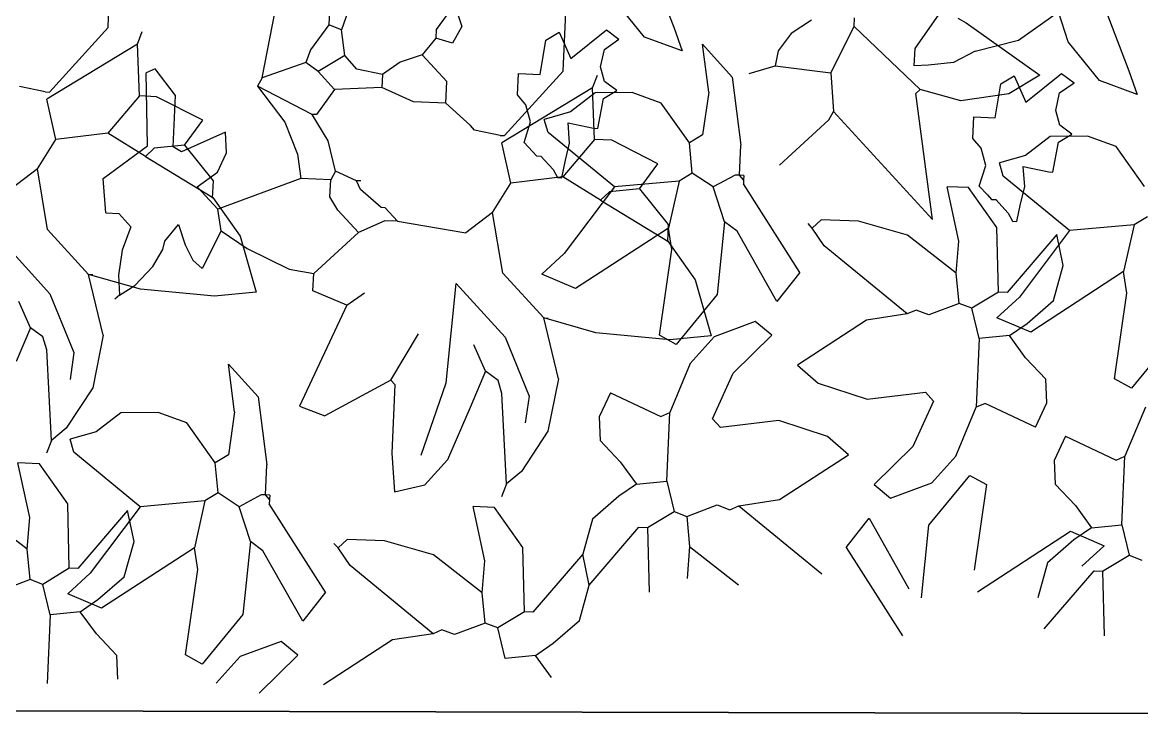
# Model space of a CAD drawing. Header units: inches. Extents: x 2013 to 15569, y -2551 to 2524.
# Drawn here: x 5131.4 to 5214.5, y 704.1 to 755.5 of the extents above; entities that cross this region are included whole.
import ezdxf

# ---------------------------------------------------------------- set-up
doc = ezdxf.new("R2010")
doc.units = ezdxf.units.IN
doc.header["$MEASUREMENT"] = 0
doc.layers.add('A-WALL-FULL', color=7, linetype='Continuous', lineweight=35)
doc.layers.add('VERDE_siepe', color=96, linetype='Continuous')

msp = doc.modelspace()

# ---------------------------------------------------------------- linework, layer by layer
at = {"layer": 'A-WALL-FULL'}
msp.add_line((5034.046, 704.638), (5259.046, 704.148), dxfattribs=at)
at = {"layer": 'VERDE_siepe'}
for p, q in [((5137.715, 755.161), (5138.165, 765.483)), ((5176.879, 762.657), (5179.745, 755.191)), ((5171.528, 751.924), (5171.978, 762.246)), ((5197.67, 753.605), (5203.114, 761.347)), ((5210.691, 759.42), (5213.558, 751.954)), ((5149.162, 751.43), (5150.395, 757.76)), ((5156.158, 758.148), (5155.063, 755.003)), ((5154.191, 756.956), (5154.121, 755.364)), ((5163.444, 756.873), (5162.086, 755.017)), ((5163.444, 756.873), (5164.012, 755.251)), ((5177.565, 754.455), (5175.234, 757.342)), ((5193.154, 755.244), (5193.182, 755.881)), ((5200.842, 755.866), (5201.466, 755.52)), ((5205.358, 754.227), (5208.323, 756.331)), ((5209.046, 754.105), (5208.323, 756.331)), ((5133.357, 750.371), (5137.715, 755.161)), ((5154.121, 755.364), (5152.763, 753.508)), ((5155.063, 755.003), (5154.121, 755.364)), ((5162.086, 755.017), (5162.058, 754.379)), ((5164.012, 755.251), (5163.319, 754.005)), ((5179.745, 755.191), (5180.36, 753.434)), ((5189.982, 755.702), (5188.479, 754.712)), ((5191.409, 751.809), (5193.154, 755.244)), ((5193.154, 755.244), (5198.058, 750.562)), ((5201.466, 755.52), (5206.932, 751.635)), ((5139.895, 753.916), (5140.256, 754.858)), ((5155.298, 753.077), (5155.063, 755.003)), ((5162.058, 754.379), (5161.047, 753.147)), ((5163.319, 754.005), (5162.058, 754.379)), ((5169.812, 751.687), (5170.242, 754.221)), ((5170.242, 754.221), (5171.225, 754.817)), ((5171.225, 754.817), (5172.098, 752.864)), ((5172.098, 752.864), (5174.744, 754.983)), ((5174.596, 753.543), (5175.672, 754.304)), ((5174.744, 754.983), (5175.672, 754.304)), ((5180.36, 753.434), (5177.565, 754.455)), ((5188.479, 754.712), (5187.502, 753.436)), ((5202.13, 753.41), (5205.358, 754.227)), ((5139.895, 753.916), (5133.161, 749.837)), ((5140.047, 750.079), (5139.895, 753.916)), ((5152.763, 753.508), (5152.403, 752.566)), ((5174.311, 752.247), (5174.596, 753.543)), ((5182.345, 750.361), (5181.886, 753.916)), ((5181.886, 753.916), (5184.083, 751.474)), ((5187.502, 753.436), (5187.28, 752.308)), ((5197.615, 752.33), (5197.67, 753.605)), ((5202.13, 753.41), (5200.533, 752.571)), ((5211.378, 751.218), (5209.046, 754.105)), ((5152.403, 752.566), (5149.162, 751.43)), ((5153.331, 751.887), (5152.403, 752.566)), ((5155.298, 753.077), (5153.331, 751.887)), ((5156.212, 752.08), (5155.298, 753.077)), ((5159.426, 752.579), (5158.11, 751.678)), ((5161.047, 753.147), (5159.426, 752.579)), ((5162.875, 751.152), (5161.047, 753.147)), ((5200.533, 752.571), (5198.681, 752.358)), ((5141.21, 752.096), (5140.559, 751.805)), ((5140.641, 746.375), (5140.559, 751.805)), ((5142.72, 750.115), (5141.21, 752.096)), ((5154.549, 750.557), (5153.331, 751.887)), ((5158.11, 751.678), (5156.212, 752.08)), ((5167.169, 747.134), (5171.528, 751.924)), ((5168.149, 750.163), (5168.219, 751.756)), ((5168.219, 751.756), (5169.812, 751.687)), ((5174.606, 751.143), (5174.311, 752.247)), ((5185.341, 751.754), (5187.28, 752.308)), ((5187.28, 752.308), (5191.409, 751.809)), ((5191.409, 751.809), (5191.602, 748.928)), ((5198.681, 752.358), (5197.615, 752.33)), ((5205.91, 749.627), (5208.557, 751.746)), ((5208.557, 751.746), (5209.485, 751.067)), ((5213.558, 751.954), (5214.173, 750.197)), ((5149.162, 751.43), (5148.815, 750.807)), ((5158.11, 751.678), (5158.068, 750.722)), ((5162.806, 749.558), (5162.875, 751.152)), ((5173.708, 750.679), (5174.068, 751.621)), ((5175.505, 750.481), (5174.606, 751.143)), ((5184.083, 751.474), (5184.727, 746.427)), ((5203.625, 748.45), (5204.054, 750.984)), ((5204.054, 750.984), (5205.038, 751.58)), ((5206.932, 751.635), (5204.641, 750.228)), ((5205.038, 751.58), (5205.91, 749.627)), ((5208.409, 750.306), (5209.485, 751.067)), ((5214.173, 750.197), (5211.378, 751.218)), ((5133.037, 750.385), (5131.14, 750.786)), ((5133.037, 750.385), (5133.357, 750.371)), ((5140.047, 750.079), (5137.691, 747.309)), ((5141.321, 750.024), (5140.047, 750.079)), ((5144.757, 748.277), (5141.321, 750.024)), ((5142.553, 746.292), (5142.72, 750.115)), ((5152.874, 748.715), (5148.815, 750.807)), ((5148.815, 750.807), (5150.856, 748.139)), ((5154.549, 750.557), (5153.192, 748.701)), ((5158.068, 750.722), (5154.549, 750.557)), ((5160.412, 749.657), (5158.068, 750.722)), ((5173.708, 750.679), (5166.974, 746.6)), ((5168.761, 749.435), (5168.149, 750.163)), ((5173.897, 750.306), (5172.066, 748.894)), ((5173.86, 746.842), (5173.708, 750.679)), ((5176.662, 750.332), (5173.897, 750.306)), ((5174.522, 749.885), (5175.505, 750.481)), ((5178.798, 749.558), (5176.662, 750.332)), ((5182.345, 750.361), (5181.887, 747.189)), ((5197.725, 750.256), (5198.058, 750.562)), ((5198.959, 740.901), (5197.725, 750.256)), ((5201.077, 749.729), (5198.058, 750.562)), ((5204.641, 750.228), (5201.077, 749.729)), ((5208.124, 749.01), (5208.409, 750.306)), ((5133.84, 746.838), (5133.161, 749.837)), ((5162.806, 749.558), (5160.412, 749.657)), ((5164.648, 747.882), (5162.806, 749.558)), ((5169.106, 748.166), (5168.761, 749.435)), ((5174.106, 747.669), (5174.522, 749.885)), ((5180.903, 746.593), (5178.798, 749.558)), ((5154.065, 746.748), (5152.874, 748.715)), ((5153.192, 748.701), (5152.874, 748.715)), ((5172.066, 748.894), (5170.127, 748.341)), ((5191.256, 748.304), (5191.602, 748.928)), ((5191.602, 748.928), (5198.959, 740.901)), ((5201.962, 746.926), (5202.032, 748.52)), ((5202.032, 748.52), (5203.625, 748.45)), ((5208.418, 747.906), (5208.124, 749.01)), ((5143.398, 746.421), (5144.757, 748.277)), ((5150.856, 748.139), (5151.796, 745.753)), ((5164.952, 747.549), (5164.648, 747.882)), ((5166.85, 747.148), (5164.952, 747.549)), ((5168.634, 746.63), (5169.106, 748.166)), ((5170.403, 747.371), (5170.127, 748.341)), ((5171.889, 748.085), (5173.787, 747.683)), ((5172.007, 746.567), (5171.889, 748.085)), ((5173.787, 747.683), (5174.106, 747.669)), ((5187.598, 744.952), (5191.256, 748.304)), ((5209.318, 747.244), (5208.418, 747.906)), ((5132.469, 744.664), (5133.84, 746.838)), ((5137.691, 747.309), (5133.84, 746.838)), ((5140.489, 745.59), (5137.691, 747.309)), ((5146.432, 747.399), (5143.177, 745.945)), ((5146.518, 745.865), (5146.432, 747.399)), ((5154.605, 744.489), (5154.065, 746.748)), ((5166.85, 747.148), (5167.169, 747.134)), ((5175.335, 743.325), (5170.403, 747.371)), ((5173.86, 746.842), (5171.504, 744.072)), ((5175.134, 746.787), (5173.86, 746.842)), ((5178.57, 745.04), (5175.134, 746.787)), ((5181.887, 747.189), (5180.903, 746.593)), ((5202.574, 746.198), (5201.962, 746.926)), ((5207.71, 747.069), (5205.879, 745.657)), ((5210.475, 747.095), (5207.71, 747.069)), ((5208.335, 746.648), (5209.318, 747.244)), ((5212.611, 746.321), (5210.475, 747.095)), ((5137.344, 743.965), (5140.641, 746.375)), ((5141.155, 746.2), (5140.489, 745.59)), ((5143.398, 746.421), (5141.155, 746.2)), ((5143.177, 745.945), (5142.553, 746.292)), ((5143.398, 746.421), (5145.518, 743.775)), ((5145.841, 744.429), (5146.518, 745.865)), ((5167.653, 743.601), (5166.974, 746.6)), ((5169.244, 745.966), (5168.634, 746.63)), ((5169.244, 745.966), (5169.548, 745.633)), ((5171.702, 745.302), (5172.007, 746.567)), ((5181.125, 744.349), (5180.903, 746.593)), ((5184.629, 744.197), (5184.727, 746.427)), ((5202.919, 744.929), (5202.574, 746.198)), ((5207.919, 744.432), (5208.335, 746.648)), ((5214.716, 743.356), (5212.611, 746.321)), ((5140.489, 745.59), (5145.497, 742.542)), ((5151.796, 745.753), (5152.028, 743.963)), ((5169.548, 745.633), (5169.867, 745.619)), ((5169.867, 745.619), (5170.781, 744.621)), ((5171.419, 744.006), (5171.702, 745.302)), ((5177.211, 743.184), (5178.57, 745.04)), ((5205.879, 745.657), (5203.939, 745.104)), ((5204.216, 744.134), (5203.939, 745.104)), ((5132.469, 744.664), (5130.488, 743.154)), ((5133.23, 740.161), (5132.469, 744.664)), ((5144.34, 743.341), (5145.841, 744.429)), ((5154.605, 744.489), (5154.258, 743.866)), ((5156.169, 743.783), (5154.605, 744.489)), ((5170.781, 744.621), (5171.1, 744.02)), ((5181.125, 744.349), (5180.142, 743.754)), ((5182.676, 743.324), (5181.125, 744.349)), ((5184.311, 744.211), (5182.676, 743.324)), ((5184.629, 744.197), (5184.311, 744.211)), ((5202.447, 743.393), (5202.919, 744.929)), ((5205.702, 744.848), (5207.6, 744.446)), ((5205.82, 743.33), (5205.702, 744.848)), ((5207.6, 744.446), (5207.919, 744.432)), ((5137.552, 741.402), (5137.344, 743.965)), ((5145.518, 743.775), (5145.463, 742.501)), ((5152.028, 743.963), (5145.864, 741.678)), ((5154.258, 743.866), (5152.028, 743.963)), ((5154.202, 742.591), (5154.258, 743.866)), ((5156.489, 743.769), (5156.169, 743.783)), ((5156.461, 743.131), (5156.169, 743.783)), ((5166.282, 741.427), (5167.653, 743.601)), ((5171.504, 744.072), (5167.653, 743.601)), ((5171.1, 744.02), (5171.419, 744.006)), ((5174.302, 742.354), (5171.504, 744.072)), ((5180.142, 743.754), (5175.335, 743.325)), ((5180.142, 743.754), (5179.351, 740.277)), ((5184.949, 744.183), (5184.629, 744.197)), ((5184.935, 743.864), (5184.629, 744.197)), ((5184.935, 743.864), (5184.921, 743.545)), ((5189.103, 736.979), (5184.921, 743.545)), ((5184.949, 744.183), (5184.935, 743.864)), ((5203.057, 742.729), (5202.447, 743.393)), ((5209.148, 740.088), (5204.216, 744.134)), ((5145.864, 741.678), (5144.34, 743.341)), ((5145.497, 742.542), (5147.521, 739.669)), ((5154.798, 741.608), (5154.202, 742.591)), ((5157.998, 741.788), (5156.461, 743.131)), ((5175.335, 743.325), (5171.608, 738.38)), ((5174.968, 742.963), (5174.302, 742.354)), ((5177.211, 743.184), (5174.968, 742.963)), ((5177.211, 743.184), (5179.331, 740.538)), ((5183.521, 740.733), (5182.676, 743.324)), ((5201.652, 743.273), (5200.059, 743.342)), ((5200.93, 739.296), (5200.059, 743.342)), ((5203.758, 740.308), (5201.652, 743.273)), ((5203.057, 742.729), (5203.361, 742.396)), ((5205.515, 742.065), (5205.82, 743.33)), ((5158.317, 741.774), (5157.998, 741.788)), ((5159.231, 740.776), (5158.317, 741.774)), ((5174.302, 742.354), (5179.31, 739.305)), ((5203.361, 742.396), (5203.679, 742.382)), ((5203.679, 742.382), (5204.593, 741.385)), ((5205.232, 740.769), (5205.515, 742.065)), ((5137.552, 741.402), (5138.507, 741.36)), ((5138.507, 741.36), (5139.422, 740.363)), ((5146.112, 740.071), (5145.864, 741.678)), ((5156.322, 739.946), (5154.798, 741.608)), ((5166.282, 741.427), (5164.301, 739.917)), ((5167.043, 736.924), (5166.282, 741.427)), ((5190.694, 740.878), (5190.029, 740.268)), ((5193.471, 740.794), (5190.694, 740.878)), ((5204.593, 741.385), (5204.913, 740.783)), ((5214.938, 741.112), (5213.955, 740.517)), ((5136.277, 736.837), (5133.23, 740.161)), ((5139.422, 740.363), (5138.77, 738.64)), ((5141.929, 739.296), (5142.941, 740.529)), ((5142.941, 740.529), (5143.455, 739.022)), ((5146.112, 740.071), (5144.713, 737.259)), ((5146.112, 740.071), (5148.051, 738.763)), ((5158.275, 740.818), (5156.322, 739.946)), ((5159.231, 740.776), (5158.275, 740.818)), ((5159.231, 740.776), (5164.301, 739.917)), ((5179.351, 740.277), (5172.452, 735.79)), ((5179.331, 740.538), (5179.276, 739.264)), ((5179.6, 738.67), (5179.351, 740.277)), ((5183.521, 740.733), (5182.966, 735.332)), ((5184.449, 740.055), (5183.521, 740.733)), ((5187.413, 734.818), (5184.449, 740.055)), ((5190.029, 740.268), (5189.725, 740.6)), ((5190.929, 738.952), (5190.029, 740.268)), ((5197.111, 739.756), (5193.471, 740.794)), ((5203.868, 735.515), (5203.758, 740.308)), ((5204.913, 740.783), (5205.232, 740.769)), ((5209.148, 740.088), (5205.42, 735.143)), ((5213.955, 740.517), (5209.148, 740.088)), ((5213.955, 740.517), (5213.164, 737.04)), ((5129.765, 739.39), (5133.401, 735.4)), ((5141.782, 738.684), (5141.929, 739.296)), ((5147.521, 739.669), (5148.722, 735.512)), ((5156.322, 739.946), (5152.996, 736.898)), ((5179.31, 739.305), (5181.334, 736.432)), ((5200.737, 736.929), (5197.111, 739.756)), ((5200.737, 736.929), (5200.93, 739.296)), ((5208.204, 739.795), (5204.505, 735.487)), ((5208.684, 737.493), (5208.204, 739.795)), ((5138.77, 738.64), (5138.505, 736.775)), ((5141.052, 737.426), (5141.782, 738.684)), ((5143.455, 739.022), (5144.02, 737.883)), ((5148.051, 738.763), (5151.178, 737.219)), ((5178.686, 732.325), (5179.6, 738.67)), ((5197.093, 733.895), (5190.929, 738.952)), ((5144.02, 737.883), (5144.713, 737.259)), ((5171.608, 738.38), (5169.945, 736.857)), ((5136.277, 736.837), (5136.596, 736.823)), ((5137.358, 732.32), (5136.277, 736.837)), ((5140.133, 735.74), (5136.277, 736.837)), ((5138.505, 736.775), (5138.562, 735.293)), ((5139.7, 736.019), (5141.052, 737.426)), ((5151.178, 737.219), (5152.996, 736.898)), ((5152.941, 735.624), (5152.996, 736.898)), ((5170.09, 733.6), (5167.043, 736.924)), ((5172.452, 735.79), (5169.945, 736.857)), ((5189.103, 736.979), (5187.413, 734.818)), ((5200.958, 734.684), (5200.737, 736.928)), ((5213.164, 737.04), (5206.265, 732.553)), ((5207.956, 734.886), (5208.684, 737.493)), ((5213.413, 735.433), (5213.164, 737.04)), ((5138.562, 735.293), (5139.7, 736.019)), ((5162.848, 728.782), (5163.578, 736.153)), ((5163.578, 736.153), (5167.213, 732.164)), ((5181.334, 736.432), (5182.535, 732.275)), ((5133.401, 735.4), (5135.183, 731.037)), ((5138.562, 735.293), (5138.23, 734.989)), ((5145.638, 735.207), (5140.133, 735.74)), ((5148.722, 735.512), (5145.638, 735.207)), ((5155.448, 734.557), (5152.941, 735.624)), ((5155.448, 734.557), (5156.764, 735.457)), ((5182.966, 735.332), (5179.932, 731.633)), ((5203.868, 735.515), (5201.9, 734.324)), ((5205.42, 735.143), (5203.758, 733.62)), ((5204.505, 735.487), (5203.868, 735.515)), ((5212.499, 729.088), (5213.413, 735.433)), ((5131.955, 732.875), (5131.082, 734.828)), ((5155.448, 734.557), (5151.929, 727.049)), ((5200.958, 734.684), (5198.687, 733.826)), ((5201.9, 734.324), (5200.958, 734.684)), ((5202.441, 732.066), (5201.9, 734.324)), ((5206, 733.187), (5207.956, 734.886)), ((5170.09, 733.6), (5170.409, 733.586)), ((5171.171, 729.083), (5170.09, 733.6)), ((5173.946, 732.503), (5170.09, 733.6)), ((5194.072, 733.439), (5188.948, 730.101)), ((5197.093, 733.895), (5194.072, 733.439)), ((5197.745, 734.186), (5197.093, 733.895)), ((5198.687, 733.826), (5197.745, 734.186)), ((5206.265, 732.553), (5203.758, 733.62)), ((5131.955, 732.875), (5130.888, 730.368)), ((5132.883, 732.196), (5131.955, 732.875)), ((5185.806, 733.324), (5182.745, 732.192)), ((5187.038, 732.312), (5185.806, 733.324)), ((5204.684, 732.287), (5206, 733.187)), ((5133.16, 731.227), (5132.883, 732.196)), ((5137.358, 732.32), (5136.589, 728.419)), ((5158.717, 728.987), (5160.782, 732.409)), ((5167.213, 732.164), (5168.996, 727.8)), ((5179.451, 731.97), (5173.946, 732.503)), ((5179.932, 731.633), (5178.686, 732.325)), ((5182.535, 732.275), (5179.451, 731.97)), ((5182.745, 732.192), (5180.969, 730.217)), ((5184.163, 729.492), (5187.038, 732.312)), ((5202.441, 732.066), (5202.218, 726.968)), ((5204.684, 732.287), (5202.441, 732.066)), ((5205.889, 730.639), (5204.684, 732.287)), ((5216.779, 732.095), (5213.745, 728.396)), ((5133.505, 724.508), (5133.16, 731.227)), ((5135.183, 731.037), (5134.892, 729.037)), ((5165.768, 729.638), (5164.895, 731.591)), ((5147.122, 726.62), (5146.663, 730.175)), ((5146.663, 730.175), (5148.86, 727.734)), ((5180.969, 730.217), (5179.446, 726.578)), ((5188.948, 730.1), (5190.485, 728.757)), ((5207.394, 729.047), (5205.889, 730.639)), ((5165.768, 729.638), (5164.701, 727.131)), ((5166.696, 728.959), (5165.768, 729.638)), ((5182.618, 726.121), (5184.163, 729.492)), ((5136.589, 728.419), (5134.615, 725.427)), ((5158.717, 728.987), (5153.813, 726.328)), ((5158.717, 728.987), (5159.022, 728.655)), ((5159.022, 728.655), (5158.799, 723.558)), ((5160.981, 723.409), (5162.848, 728.782)), ((5166.973, 727.99), (5166.696, 728.959)), ((5171.171, 729.083), (5170.401, 725.182)), ((5190.485, 728.757), (5194.123, 727.573)), ((5207.471, 727.285), (5207.394, 729.047)), ((5213.745, 728.396), (5212.499, 729.088)), ((5148.86, 727.734), (5149.504, 722.686)), ((5167.318, 721.271), (5166.973, 727.99)), ((5168.996, 727.8), (5168.705, 725.8)), ((5175.042, 728.047), (5174.194, 726.262)), ((5175.042, 728.047), (5178.795, 726.287)), ((5194.123, 727.573), (5198.437, 728.091)), ((5199.046, 727.426), (5198.437, 728.091)), ((5151.929, 727.049), (5153.813, 726.328)), ((5164.701, 727.131), (5162.927, 723.058)), ((5199.046, 727.426), (5197.502, 724.055)), ((5200.695, 723.329), (5202.218, 726.968)), ((5202.869, 727.259), (5202.218, 726.968)), ((5206.623, 725.499), (5202.869, 727.259)), ((5206.623, 725.499), (5207.471, 727.285)), ((5214.782, 726.98), (5213.259, 723.341)), ((5138.674, 726.565), (5136.843, 725.153)), ((5141.439, 726.591), (5138.674, 726.565)), ((5143.576, 725.817), (5141.439, 726.591)), ((5147.122, 726.62), (5146.664, 723.448)), ((5174.194, 726.262), (5174.27, 724.499)), ((5178.795, 726.287), (5179.446, 726.578)), ((5179.224, 721.48), (5179.446, 726.578)), ((5182.619, 726.121), (5183.228, 725.455)), ((5187.541, 725.973), (5183.228, 725.455)), ((5191.179, 724.79), (5187.541, 725.973)), ((5134.615, 725.427), (5133.505, 724.508)), ((5136.843, 725.153), (5134.904, 724.6)), ((5145.68, 722.852), (5143.576, 725.817)), ((5170.401, 725.182), (5168.428, 722.19)), ((5133.505, 724.508), (5133.145, 723.566)), ((5135.18, 723.63), (5134.904, 724.6)), ((5174.27, 724.499), (5175.775, 722.907)), ((5192.716, 723.446), (5191.179, 724.79)), ((5208.854, 724.81), (5208.007, 723.025)), ((5208.854, 724.81), (5212.608, 723.05)), ((5140.112, 719.584), (5135.18, 723.63)), ((5146.664, 723.448), (5145.68, 722.852)), ((5158.799, 723.558), (5158.993, 720.677)), ((5187.593, 720.107), (5192.717, 723.445)), ((5197.502, 724.055), (5194.626, 721.234)), ((5132.616, 722.769), (5131.024, 722.838)), ((5131.895, 718.792), (5131.024, 722.838)), ((5134.722, 719.804), (5132.616, 722.769)), ((5145.903, 720.608), (5145.68, 722.852)), ((5149.407, 720.456), (5149.504, 722.686)), ((5162.927, 723.058), (5161.251, 721.216)), ((5175.775, 722.907), (5176.98, 721.259)), ((5198.92, 721.354), (5200.695, 723.329)), ((5208.007, 723.025), (5208.083, 721.262)), ((5212.608, 723.05), (5213.259, 723.341)), ((5213.037, 718.243), (5213.259, 723.341)), ((5168.428, 722.19), (5167.318, 721.271)), ((5198.698, 718.215), (5201.732, 721.913)), ((5201.732, 721.913), (5202.979, 721.221)), ((5158.993, 720.677), (5161.251, 721.216)), ((5167.318, 721.271), (5166.958, 720.329)), ((5176.98, 721.259), (5175.664, 720.359)), ((5176.98, 721.259), (5179.224, 721.48)), ((5179.224, 721.48), (5179.764, 719.223)), ((5194.626, 721.234), (5195.859, 720.222)), ((5195.859, 720.222), (5198.92, 721.354)), ((5202.979, 721.221), (5202.064, 714.876)), ((5208.083, 721.262), (5209.588, 719.67)), ((5145.903, 720.608), (5144.919, 720.013)), ((5147.453, 719.583), (5145.903, 720.608)), ((5149.088, 720.47), (5147.453, 719.583)), ((5149.407, 720.456), (5149.088, 720.47)), ((5149.726, 720.442), (5149.407, 720.456)), ((5149.712, 720.124), (5149.407, 720.456)), ((5149.712, 720.124), (5149.698, 719.804)), ((5149.726, 720.442), (5149.712, 720.124)), ((5175.664, 720.359), (5173.709, 718.66)), ((5184.571, 719.651), (5187.593, 720.107)), ((5134.832, 715.011), (5134.722, 719.804)), ((5139.168, 719.291), (5135.469, 714.984)), ((5140.112, 719.584), (5136.385, 714.639)), ((5139.648, 716.989), (5139.168, 719.291)), ((5144.919, 720.013), (5140.112, 719.584)), ((5144.919, 720.013), (5144.129, 716.536)), ((5148.298, 716.992), (5147.453, 719.583)), ((5153.88, 713.238), (5149.698, 719.804)), ((5166.429, 719.532), (5164.837, 719.601)), ((5165.708, 715.556), (5164.837, 719.601)), ((5168.535, 716.567), (5166.429, 719.532)), ((5180.706, 718.862), (5182.978, 719.72)), ((5182.978, 719.72), (5183.919, 719.36)), ((5183.919, 719.36), (5184.571, 719.651)), ((5184.571, 719.651), (5190.735, 714.594)), ((5209.588, 719.67), (5210.793, 718.022)), ((5131.702, 716.425), (5128.076, 719.252)), ((5131.702, 716.425), (5131.895, 718.792)), ((5173.709, 718.66), (5172.981, 716.054)), ((5177.797, 718.031), (5179.764, 719.223)), ((5179.764, 719.223), (5180.706, 718.862)), ((5180.706, 718.862), (5180.927, 716.618)), ((5192.561, 716.567), (5194.251, 718.728)), ((5194.251, 718.728), (5197.216, 713.491)), ((5173.461, 713.752), (5177.159, 718.059)), ((5177.159, 718.059), (5177.797, 718.031)), ((5177.797, 718.031), (5177.907, 713.238)), ((5198.144, 712.813), (5198.698, 718.215)), ((5202.313, 713.269), (5209.212, 717.756)), ((5209.212, 717.756), (5211.72, 716.689)), ((5210.793, 718.022), (5209.477, 717.122)), ((5210.793, 718.022), (5213.037, 718.243)), ((5213.037, 718.243), (5213.577, 715.986)), ((5138.92, 714.382), (5139.648, 716.989)), ((5148.298, 716.992), (5147.743, 711.591)), ((5149.226, 716.314), (5148.298, 716.992)), ((5154.806, 716.527), (5154.502, 716.859)), ((5155.472, 717.137), (5154.806, 716.527)), ((5158.248, 717.053), (5155.472, 717.137)), ((5161.889, 716.015), (5158.248, 717.053)), ((5209.477, 717.122), (5207.522, 715.423)), ((5131.923, 714.18), (5131.702, 716.424)), ((5144.129, 716.536), (5137.23, 712.049)), ((5144.377, 714.929), (5144.129, 716.536)), ((5152.19, 711.077), (5149.226, 716.314)), ((5155.707, 715.211), (5154.806, 716.527)), ((5165.514, 713.188), (5161.889, 716.015)), ((5168.645, 711.774), (5168.535, 716.567)), ((5172.981, 716.054), (5169.282, 711.747)), ((5173.461, 713.752), (5172.981, 716.054)), ((5180.927, 716.618), (5180.734, 714.25)), ((5180.927, 716.618), (5184.553, 713.79)), ((5192.561, 716.567), (5196.744, 710.001)), ((5210.057, 715.166), (5211.72, 716.689)), ((5211.61, 714.794), (5213.577, 715.986)), ((5213.577, 715.986), (5214.519, 715.625)), ((5161.871, 710.154), (5155.707, 715.211)), ((5165.515, 713.188), (5165.708, 715.556)), ((5207.522, 715.423), (5206.794, 712.817)), ((5134.832, 715.011), (5132.865, 713.82)), ((5136.385, 714.639), (5134.722, 713.116)), ((5135.469, 714.984), (5134.832, 715.011)), ((5136.965, 712.683), (5138.92, 714.382)), ((5143.463, 708.584), (5144.377, 714.929)), ((5207.274, 710.515), (5210.972, 714.822)), ((5210.972, 714.822), (5211.61, 714.794)), ((5211.61, 714.794), (5211.72, 710.001)), ((5131.923, 714.18), (5129.651, 713.322)), ((5132.865, 713.82), (5131.923, 714.18)), ((5133.405, 711.562), (5132.865, 713.82)), ((5172.733, 711.145), (5173.461, 713.752)), ((5137.23, 712.049), (5134.722, 713.116)), ((5135.649, 711.783), (5136.965, 712.683)), ((5153.88, 713.238), (5152.19, 711.077)), ((5165.736, 710.944), (5165.515, 713.187)), ((5135.649, 711.783), (5133.405, 711.562)), ((5136.853, 710.135), (5135.649, 711.783)), ((5168.645, 711.774), (5166.678, 710.583)), ((5169.282, 711.747), (5168.645, 711.774)), ((5133.405, 711.562), (5133.183, 706.464)), ((5147.743, 711.591), (5144.709, 707.892)), ((5165.736, 710.944), (5163.464, 710.085)), ((5166.678, 710.583), (5165.736, 710.944)), ((5170.777, 709.446), (5172.733, 711.145)), ((5138.358, 708.543), (5136.853, 710.135)), ((5161.87, 710.154), (5158.849, 709.698)), ((5162.522, 710.445), (5161.871, 710.154)), ((5163.464, 710.085), (5162.522, 710.445)), ((5167.218, 708.325), (5166.678, 710.583)), ((5150.583, 709.583), (5147.522, 708.451)), ((5151.815, 708.571), (5150.583, 709.583)), ((5158.849, 709.698), (5153.725, 706.36)), ((5169.462, 708.546), (5170.777, 709.446)), ((5138.435, 706.781), (5138.358, 708.543)), ((5144.709, 707.892), (5143.463, 708.584)), ((5147.522, 708.451), (5145.747, 706.476)), ((5148.94, 705.751), (5151.815, 708.571)), ((5169.462, 708.546), (5167.218, 708.325)), ((5170.666, 706.898), (5169.462, 708.546))]:
    msp.add_line(p, q, dxfattribs=at)
for centre in [(5137.715, 755.161), (5171.528, 751.924)]:
    msp.add_arc(centre, 0.0000399, 317.3475, 357.15048, dxfattribs=at)

doc.saveas('drawing.dxf')
